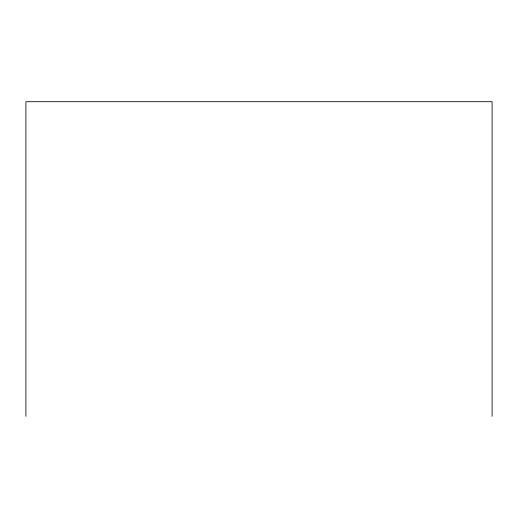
<?xml version="1.0" encoding="UTF-8"?>
<svg xmlns="http://www.w3.org/2000/svg" width="518" height="518" viewBox="0 0 518 518"><rect width="100%" height="100%" fill="white"/><g stroke="black" fill="none" stroke-linecap="round" stroke-linejoin="round"><path stroke-width="0.78" d="M492.1 416.297L492.1 101.703L25.9 101.703L25.9 416.297"/></g></svg>
